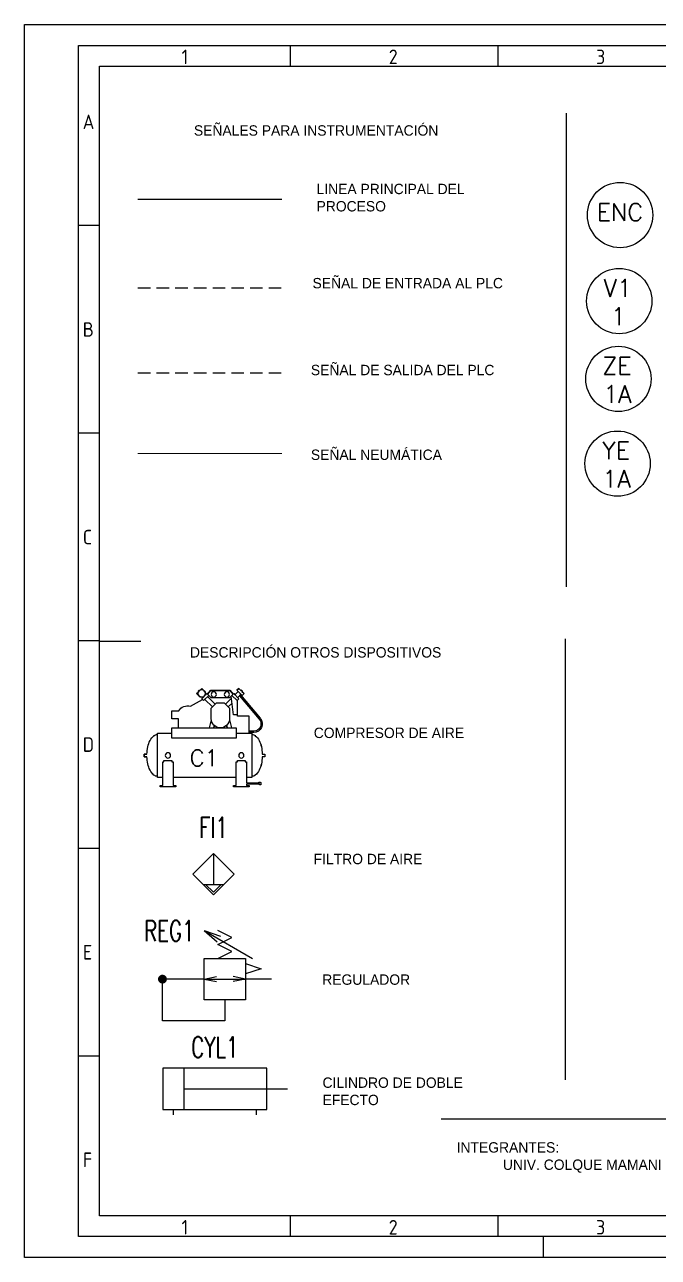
# Model space of a CAD drawing. Header units: millimetres. Extents: x 0 to 420, y 0 to 297.
# Drawn here: x 0 to 152.7, y 0 to 297 of the extents above; entities that cross this region are included whole.
import ezdxf
from ezdxf.enums import TextEntityAlignment as Align

# ---------------------------------------------------------------- set-up
doc = ezdxf.new("R2010")
doc.units = ezdxf.units.MM
doc.header["$LTSCALE"] = 6
doc.linetypes.add('DASHED', pattern=[0.75, 0.5, -0.25])
for name, color, linetype in [('035', 5, 'Continuous'), ('07', 7, 'Continuous'), ('SEÑAL ELECTRICA', 3, 'DASHED'), ('SEÑAL NEUMATICA', 5, 'Pneumatic Binary'), ('SYMS', 7, 'Continuous'), ('TAGS', 7, 'Continuous')]:
    doc.layers.add(name, color=color, linetype=linetype)
doc.layers.add('LINEA PRINCIPAL', color=7, linetype='Continuous', lineweight=30)
doc.layers.add('SEÑAL ELECTRICA OUT', color=1, linetype='DASHED', lineweight=0)
doc.styles.add('ISO Proportional', font='isocp.shx')
doc.styles.add('WD', font='romans.shx')
doc.linetypes.add('Pneumatic Binary', pattern='A,0.25,[130,ltypeshp.shx,S=0.1,R=-45,X=0,Y=0],0.04,[130,ltypeshp.shx,S=0.1,R=55,X=0,Y=0],0.04,[130,ltypeshp.shx,S=0.1,R=-45,X=0,Y=0],1', length=1.33)

# ---------------------------------------------------------------- blocks, each defined once
blk = doc.blocks.new('IEC_border_a3')
at = {"layer": '035'}
for p, q in [((64, 292), (64, 287)), ((114, 292), (114, 287)), ((17.97, 248.58), (12.98, 248.58)), ((17.98, 198.54), (13, 198.54)), ((17.98, 148.54), (13, 148.54)), ((17.98, 98.54), (13, 98.54)), ((18, 48.5), (13.02, 48.5)), ((64, 10), (64, 5)), ((114, 10), (114, 5)), ((125, 0), (125, 5))]:
    blk.add_line(p, q, dxfattribs=at)
for points in [[(0, 297), (420, 297), (420, 0), (0, 0)], [(18, 287), (410, 287), (410, 10), (18, 10)]]:
    blk.add_lwpolyline(points, close=True, dxfattribs=at)
at = {"layer": '07'}
blk.add_line((18, 148.5), (28, 148.5), dxfattribs=at)
blk.add_lwpolyline([(13, 292), (415, 292), (415, 5), (13, 5)], close=True, dxfattribs=at)
at = {"layer": '035', "style": 'ISO Proportional'}
for s, p in [('1', (37.81, 287.5)), ('2', (87.73, 287.5)), ('3', (137.68, 287.5)), ('A', (13.98, 271.83)), ('B', (14, 221.79)), ('C', (14, 171.79)), ('D', (14, 121.79)), ('E', (14.02, 71.75)), ('F', (14.02, 21.75)), ('1', (37.81, 5.5)), ('2', (87.73, 5.5)), ('3', (137.68, 5.5))]:
    blk.add_text(s, height=3.5, dxfattribs=at).set_placement(p)
blk = doc.blocks.new('HIN1_FIELD_MOUNT')
at = {"ltscale": 3.2258}
blk.add_circle((0, 0), 0.5, dxfattribs=at)
at = {"style": 'WD', "width": 0.7}
for tag, height, p in [('INST', 0.125, (-0.454, 0.471)), ('LOC', 0.125, (-0.454, 0.309)), ('TERM01', 0.0625, (-0.524, 0.018))]:
    blk.add_attdef(tag, text='', height=height, dxfattribs=at).set_placement(p, align=Align.RIGHT)
for tag, p, height in [('TERM04', (0.021, 0.531), 0.0625), ('X2TERM04', (0, 0.5), 0.005), ('X4TERM01', (-0.5, 0), 0.005), ('X1TERM03', (0.5, 0), 0.005), ('TERM03', (0.522, 0.018), 0.0625), ('RATING1', (0.513, -0.159), 0.125), ('DESC1', (0.513, -0.318), 0.125), ('X8TERM02', (0, -0.5), 0.005), ('TERM02', (0.023, -0.581), 0.0625), ('DESC2', (0.513, -0.508), 0.125), ('DESC3', (0.513, -0.688), 0.125), ('WDTAGALT', (0.513, -0.863), 0.125)]:
    blk.add_attdef(tag, p, '', height=height, dxfattribs=at)
blk.add_attdef('XREF', text='', height=0.0625, rotation=0.0625, dxfattribs=at).set_placement((0.546, 0.412), align=Align.TOP_CENTER)
for tag, p in [('TAG1_PART1', (0, 0.147)), ('TAG1_PART2', (0, -0.26))]:
    blk.add_attdef(tag, text='', height=0.125, dxfattribs=at).set_placement(p, align=Align.CENTER)
at = {"style": 'WD', "width": 0.7, "flags": 1}
for tag, p in [('WDTYPE', (-0.535, -0.17)), ('CAT', (-0.546, -0.253)), ('MFG', (-0.544, -0.28)), ('FAMILY', (-0.537, -0.223)), ('ASSYCODE', (-0.525, -0.306))]:
    blk.add_attdef(tag, text='', height=0.01, dxfattribs=at).set_placement(p, align=Align.CENTER)
blk = doc.blocks.new('VC1_AIR_COMPRESSOR')
at = {"ltscale": 3.2258}
for p, q in [((-0.031, -0.063), (-0.031, 0)), ((-0.031, 0), (0.032, 0)), ((0.032, 0), (0.032, -0.063)), ((0.532, -0.313), (-0.531, -0.313)), ((-0.531, -0.313), (-0.531, -0.656)), ((0.157, -0.469), (0.126, -0.469)), ((0.126, -0.469), (0.126, -0.656)), ((0.719, -0.438), (0.157, -0.438)), ((0.157, -0.438), (0.157, -0.469)), ((0.532, -0.438), (0.532, -0.313)), ((0.751, -0.375), (0.719, -0.375)), ((0.719, -0.375), (0.719, -0.438)), ((0.751, -0.75), (0.751, -0.375)), ((-0.874, -0.656), (-1.062, -0.656)), ((-1.062, -0.656), (-1.062, -0.822)), ((-0.874, -0.813), (-0.874, -0.656)), ((-0.656, -0.813), (-0.874, -0.813)), ((-0.406, -0.656), (-0.656, -0.656)), ((-0.656, -0.656), (-0.656, -2.188)), ((-0.406, -2.188), (-0.406, -0.656)), ((0.126, -0.656), (0.157, -0.656)), ((0.157, -0.656), (0.157, -0.688)), ((0.157, -0.688), (0.719, -0.688)), ((0.532, -2.188), (0.532, -0.688)), ((0.719, -0.688), (0.719, -0.75)), ((0.719, -0.75), (0.751, -0.75)), ((-1.172, -1.098), (-1.333, -1.388)), ((-1.553, -1.328), (-1.596, -1.371)), ((-1.596, -1.371), (-1.551, -1.415)), ((-1.534, -1.287), (-1.556, -1.309)), ((-1.556, -1.309), (-1.545, -1.32)), ((-1.551, -1.415), (-1.55, -1.414)), ((-1.523, -1.298), (-1.534, -1.287)), ((-1.473, -1.248), (-1.516, -1.291)), ((-1.474, -1.492), (-1.351, -1.369)), ((-1.428, -1.292), (-1.473, -1.248)), ((-1.446, -1.464), (-1.455, -1.454)), ((-1.43, -1.293), (-1.428, -1.292)), ((-1.307, -1.413), (-1.43, -1.536)), ((-1.379, -1.397), (-1.389, -1.388)), ((-1.351, -1.369), (-1.307, -1.413)), ((-1.154, -1.623), (-1.335, -1.442)), ((-1.546, -1.578), (-1.46, -1.506)), ((-1.546, -2.047), (-1.546, -1.578)), ((-1.374, -1.592), (-1.474, -1.492)), ((-1.22, -1.689), (-1.402, -1.508)), ((-1.374, -2.033), (-1.374, -1.592)), ((-1.124, -1.594), (-1.249, -1.719)), ((-1.249, -1.719), (-1.249, -1.906)), ((-0.874, -1.594), (-1.124, -1.594)), ((-0.843, -1.594), (-0.656, -1.547)), ((-0.703, -1.672), (-0.656, -1.641)), ((-1.46, -2.119), (-1.546, -2.047)), ((-1.474, -2.133), (-1.374, -2.033)), ((-1.22, -1.936), (-1.361, -2.077)), ((-1.249, -1.906), (-1.124, -2.031)), ((-1.154, -2.002), (-1.243, -2.091)), ((-1.124, -2.031), (-0.874, -2.031)), ((-0.843, -2.031), (-0.656, -2.078)), ((-0.703, -1.953), (-0.656, -1.984)), ((-1.596, -2.255), (-1.551, -2.21)), ((-1.473, -2.377), (-1.596, -2.255)), ((-1.556, -2.316), (-1.545, -2.305)), ((-1.534, -2.338), (-1.556, -2.316)), ((-1.551, -2.21), (-1.428, -2.333)), ((-1.523, -2.327), (-1.534, -2.338)), ((-1.446, -2.161), (-1.523, -2.239)), ((-1.351, -2.256), (-1.474, -2.133)), ((-1.428, -2.333), (-1.473, -2.377)), ((-1.379, -2.228), (-1.457, -2.305)), ((-1.442, -2.29), (-0.883, -2.766)), ((-1.43, -2.089), (-1.307, -2.212)), ((-1.42, -2.268), (-0.862, -2.742)), ((-0.968, -2.125), (-1.412, -2.071)), ((-1.307, -2.212), (-1.351, -2.256)), ((-1.307, -2.212), (-0.968, -2.212)), ((-0.968, -2.219), (-0.968, -2.125)), ((-0.937, -2.219), (-0.968, -2.219)), ((-0.937, -2.5), (-0.937, -2.219)), ((-0.656, -2.188), (-0.406, -2.188)), ((-0.531, -2.188), (-0.531, -2.563)), ((0.157, -2.219), (0.126, -2.219)), ((0.126, -2.219), (0.126, -2.406)), ((0.719, -2.188), (0.157, -2.188)), ((0.157, -2.188), (0.157, -2.219)), ((0.751, -2.125), (0.719, -2.125)), ((0.719, -2.125), (0.719, -2.188)), ((-0.531, -2.5), (-0.937, -2.5)), ((-0.575, -2.609), (-0.575, -2.5)), ((-0.544, -2.609), (-0.544, -2.5)), ((-0.531, -2.563), (0.532, -2.563)), ((0.126, -2.406), (0.157, -2.406)), ((0.157, -2.406), (0.157, -2.438)), ((0.157, -2.438), (0.657, -2.438)), ((0.532, -2.563), (0.532, -2.438)), ((0.657, -2.438), (0.657, -2.719)), ((0.688, -2.734), (0.688, -2.438)), ((0.688, -2.438), (0.719, -2.438)), ((0.719, -2.438), (0.719, -2.5)), ((0.719, -2.5), (0.751, -2.5)), ((-0.031, -2.812), (-0.031, -2.875)), ((-0.031, -2.875), (0.032, -2.875)), ((0.032, -2.875), (0.032, -2.812)), ((0.657, -2.781), (0.704, -2.781)), ((0.672, -2.75), (0.688, -2.734)), ((0.704, -2.75), (0.672, -2.75)), ((0.704, -2.781), (0.704, -2.75))]:
    blk.add_line(p, q, dxfattribs=at)
at = {"ltscale": 25.4, "flags": 128}
blk.add_lwpolyline([(-0.202, -0.083, 0.064948), (-0.353, -0.136, 0.104203), (-0.469, -0.228, 0.174705), (-0.499, -0.313), (-0.531, -0.313), (-0.531, -0.656), (-0.656, -0.656), (-0.656, -0.813), (-0.874, -0.813), (-0.874, -0.656), (-1.062, -0.656), (-1.062, -0.822, 0.339438), (-1.172, -1.098), (-1.333, -1.388), (-1.351, -1.369), (-1.379, -1.397), (-1.389, -1.388, 0.324447), (-1.43, -1.293), (-1.428, -1.292), (-1.473, -1.248), (-1.523, -1.298), (-1.534, -1.287), (-1.556, -1.309), (-1.545, -1.32), (-1.596, -1.371), (-1.551, -1.415), (-1.55, -1.414, 0.324447), (-1.455, -1.454), (-1.446, -1.464), (-1.474, -1.492), (-1.46, -1.506), (-1.546, -1.578), (-1.546, -2.047), (-1.46, -2.119), (-1.474, -2.133), (-1.446, -2.161), (-1.523, -2.239), (-1.551, -2.21), (-1.596, -2.255), (-1.545, -2.305), (-1.556, -2.316), (-1.534, -2.338), (-1.523, -2.327), (-1.473, -2.377), (-1.428, -2.333), (-1.457, -2.305), (-1.442, -2.29), (-0.883, -2.766, 0.639378), (-0.544, -2.609), (-0.544, -2.5), (-0.531, -2.5), (-0.531, -2.563), (-0.499, -2.563, 0.174705), (-0.469, -2.647, 0.104203), (-0.353, -2.739, 0.064948), (-0.202, -2.792, 0.043245), (-0.031, -2.812), (-0.031, -2.875), (0.032, -2.875), (0.032, -2.812, 0.043245), (0.203, -2.792, 0.064948), (0.354, -2.739, 0.104203), (0.47, -2.647, 0.174705), (0.501, -2.563), (0.532, -2.563), (0.532, -2.438), (0.657, -2.438), (0.657, -2.719, 0.168649), (0.651, -2.721, 0.105215), (0.645, -2.728, 0.067398), (0.642, -2.737, 0.053549), (0.64, -2.75, 0.053549), (0.642, -2.763, 0.067398), (0.645, -2.772, 0.105215), (0.651, -2.779, 0.168649), (0.657, -2.781), (0.704, -2.781), (0.704, -2.75), (0.672, -2.75), (0.688, -2.734), (0.688, -2.438), (0.719, -2.438), (0.719, -2.5), (0.751, -2.5), (0.751, -2.125), (0.719, -2.125), (0.719, -2.188), (0.532, -2.188), (0.532, -0.688), (0.719, -0.688), (0.719, -0.75), (0.751, -0.75), (0.751, -0.375), (0.719, -0.375), (0.719, -0.438), (0.532, -0.438), (0.532, -0.313), (0.501, -0.313, 0.174705), (0.47, -0.228, 0.104203), (0.354, -0.136, 0.064948), (0.203, -0.083, 0.043245), (0.032, -0.063), (0.032, 0), (-0.031, 0), (-0.031, -0.063, 0.043245)], format="xyb", close=True, dxfattribs=at)
at = {"ltscale": 3.2258}
for centre, radius in [((0.001, -0.563), 0.0625), ((-1.475, -1.368), 0.0879), ((-1.453, -1.656), 0.0625), ((-1.453, -1.969), 0.0625), ((0.001, -2.313), 0.0625)]:
    blk.add_circle(centre, radius, dxfattribs=at)
for centre, radius, start, end in [((-0.367, -0.313), 0.133, 140.3607, 180), ((-0.192, -0.457), 0.359, 116.5651, 140.3607), ((-0.076, -0.69), 0.619, 101.7009, 116.5651), ((0.001, -1.06), 0.997, 91.796, 101.7009), ((0.001, -1.06), 0.997, 78.2991, 88.204), ((0.077, -0.69), 0.619, 63.4349, 78.2991), ((0.194, -0.457), 0.359, 39.6393, 63.4349), ((0.368, -0.313), 0.133, 0, 39.6393), ((-0.937, -1.031), 0.244, 120.807, 195.8036), ((-0.874, -1.813), 0.219, 270, 90), ((-0.749, -2.609), 0.206, 229.6241, 0), ((-0.749, -2.609), 0.174, 229.6241, 360), ((-0.367, -2.563), 0.133, 180, 219.6393), ((0.368, -2.563), 0.133, 320.3607, 0), ((-0.192, -2.418), 0.359, 219.6393, 243.4349), ((-0.076, -2.185), 0.619, 243.4349, 258.2991), ((0.001, -1.815), 0.997, 258.2991, 268.204), ((0.001, -1.815), 0.997, 271.796, 281.7009), ((0.077, -2.185), 0.619, 281.7009, 296.5651), ((0.194, -2.418), 0.359, 296.5651, 320.3607), ((0.7, -2.75), 0.0594, 167.7393, 180), ((0.7, -2.75), 0.0594, 180, 192.2607), ((0.679, -2.745), 0.0376, 152.3162, 167.7393), ((0.679, -2.755), 0.0376, 192.2607, 207.6838), ((0.665, -2.738), 0.0225, 128.2912, 152.3162), ((0.665, -2.762), 0.0225, 207.6838, 231.7088), ((0.657, -2.728), 0.00906, 90, 128.2912), ((0.657, -2.772), 0.00906, 231.7088, 270)]:
    blk.add_arc(centre, radius, start, end, dxfattribs=at)
at = {"style": 'WD'}
for tag, p, height in [('X2TERM02', (0, 0), 0.005), ('TERM02', (0.005, 0.003), 0.0625), ('RATING1', (0.639, -1.128), 0.125), ('DESC1', (0.639, -1.344), 0.125), ('DESC2', (0.639, -1.528), 0.125), ('DESC3', (0.639, -1.718), 0.125), ('WDTAGALT', (0.657, -1.903), 0.125), ('X8TERM01', (0.001, -2.875), 0.005), ('TERM01', (0.006, -2.946), 0.0625)]:
    blk.add_attdef(tag, p, '', height=height, dxfattribs=at)
blk.add_attdef('XREF', (0.599, -0.224), '', height=0.0625, rotation=0.0625, dxfattribs=at)
for tag, p in [('INST', (0.078, -1.3)), ('LOC', (0.054, -1.461)), ('TAG1', (0.072, -1.67))]:
    blk.add_attdef(tag, text='', height=0.125, dxfattribs=at).set_placement(p, align=Align.CENTER)
at = {"style": 'WD', "flags": 1}
for tag, p in [('FAMILY', (0.396, -2.039)), ('WDTYPE', (0.262, -2.143)), ('CAT', (0.393, -2.07)), ('MFG', (0.395, -2.106)), ('ASSYCODE', (0.423, -2.141))]:
    blk.add_attdef(tag, text='', height=0.01, dxfattribs=at).set_placement(p, align=Align.CENTER)
blk = doc.blocks.new('HFL1_AIR_FILT')
for p, q in [((0.125, 0.125), (0, 0)), ((0.25, 0), (0.125, 0.125)), ((0, 0), (0.125, -0.125)), ((0.0625, -0.0625), (0.1875, -0.0625)), ((0.078, -0.0625), (0.125, -0.109)), ((0.125, -0.125), (0.25, 0)), ((0.125, -0.109), (0.1715, -0.0625))]:
    blk.add_line(p, q)
at = {"linetype": 'DASHED'}
blk.add_line((0.125, 0.125), (0.125, -0.0625), dxfattribs=at)
at = {"style": 'WD', "width": 0.7}
for tag, p in [('INST', (0.1194, 0.531)), ('LOC', (0.1194, 0.3747)), ('TAG1', (0.125, 0.2188)), ('DESC1', (0.125, -0.3125)), ('DESC2', (0.1396, -0.4688)), ('DESC3', (0.1396, -0.625)), ('WDTAGALT', (0.1396, -0.7812))]:
    blk.add_attdef(tag, text='', height=0.125, dxfattribs=at).set_placement(p, align=Align.CENTER)
blk.add_attdef('TERM01', text='', height=0.0625, dxfattribs=at).set_placement((0, 0.0312), align=Align.RIGHT)
for tag, p, height in [('TERM02', (0.25, 0.0312), 0.0625), ('RATING1', (0.2812, -0.1562), 0.125)]:
    blk.add_attdef(tag, p, '', height=height, dxfattribs=at)
at = {"style": 'WD'}
for tag, p, height, flags in [('X4TERM01', (0, 0), 0.005, 1), ('WDTYPE', (0.0625, 0.0625), 0.01, 1), ('WDBLKNAM', (0.124, 0.0625), 0.01, 9), ('FAMILY', (0.125, 0.0312), 0.01, 9), ('X1TERM02', (0.25, 0), 0.005, 1)]:
    blk.add_attdef(tag, p, '', height=height, dxfattribs=dict(at, flags=flags))
blk.add_attdef('XREF', text='', height=0.0625, dxfattribs=at).set_placement((0, -0.125), align=Align.RIGHT)
at = {"linetype": 'Continuous', "style": 'WD', "flags": 9}
for tag, p in [('ASSYCODE', (0.1503, -0.0497)), ('MFG', (0.1481, -0.0324)), ('CAT', (0.1501, -0.0129))]:
    blk.add_attdef(tag, text='', height=0.01, dxfattribs=at).set_placement(p, align=Align.CENTER)
blk = doc.blocks.new('HVL1_AIR_PRESS_REG')
for p, q in [((0.2395, 0.2507), (0.323, 0.2922)), ((0.323, 0.2086), (0.2395, 0.2507)), ((0.4066, 0.2922), (0.3077, 0.2591)), ((0.4066, 0.2922), (0.3279, 0.2238)), ((0.2395, 0.1671), (0.323, 0.2086)), ((0.323, 0.125), (0.2395, 0.1671)), ((0.1562, 0.0938), (0.0625, 0.0625)), ((0.4066, 0.125), (0.1559, 0.125)), ((0.1559, 0.125), (0.1559, -0.125)), ((0.1559, 0.1016), (0.1559, 0.018)), ((0.4066, -0.125), (0.4066, 0.125)), ((0, 0), (0.1671, 0)), ((0.0625, 0.0625), (0.1562, 0.0312)), ((0.1559, 0), (0.2309, 0.0149)), ((0.1559, 0), (0.2309, -0.0149)), ((0.4066, 0), (0.3316, 0.0149)), ((0.4066, 0), (0.3316, -0.0149)), ((0.4062, 0), (0.6569, 0)), ((0.1559, -0.125), (0.4066, -0.125))]:
    blk.add_line(p, q)
at = {"linetype": 'DASHED'}
for p, q in [((0.6569, -0.2507), (0.6569, 0)), ((0.2809, -0.125), (0.2809, -0.2507)), ((0.2806, -0.2507), (0.6569, -0.2507))]:
    blk.add_line(p, q, dxfattribs=at)
for points in [[(0.4066, 0.2922), (0.1138, 0.125), (0.1138, 0.125)], [(0.4066, 0), (0.1559, 0), (0.1559, 0)]]:
    blk.add_lwpolyline(points)
at = {"const_width": 0.0267}
blk.add_lwpolyline([(0.6436, 0, 1), (0.6703, 0, 1)], format="xyb", close=True, dxfattribs=at)
at = {"style": 'WD', "width": 0.7}
for tag, p, height in [('DESC1', (0.5, 0.6562), 0.125), ('DESC2', (0.5, 0.5), 0.125), ('DESC3', (0.5, 0.3438), 0.125), ('WDTAGALT', (0.5, 0.1875), 0.125), ('TERM02', (0.6562, 0.0312), 0.0625)]:
    blk.add_attdef(tag, p, '', height=height, dxfattribs=at)
for tag, height, p in [('INST', 0.125, (0.0938, 0.5312)), ('LOC', 0.125, (0.0938, 0.375)), ('TAG1', 0.125, (0.0938, 0.2188)), ('TERM01', 0.0625, (0.0312, 0.0312)), ('RATING1', 0.125, (0.1562, -0.3125))]:
    blk.add_attdef(tag, text='', height=height, dxfattribs=at).set_placement(p, align=Align.RIGHT)
at = {"style": 'WD'}
for tag, p, height, flags in [('X4TERM01', (0, 0), 0.005, 1), ('WDTYPE', (0.0625, 0.0625), 0.01, 1), ('X1TERM02', (0.6684, 0), 0.005, 1), ('WDBLKNAM', (0.499, -0.0625), 0.01, 9), ('FAMILY', (0.5, -0.0938), 0.01, 9)]:
    blk.add_attdef(tag, p, '', height=height, dxfattribs=dict(at, flags=flags))
at = {"linetype": 'Continuous', "style": 'WD', "flags": 9}
for tag, p in [('CAT', (0.5, -0.125)), ('MFG', (0.5, -0.1562)), ('ASSYCODE', (0.5, -0.1875))]:
    blk.add_attdef(tag, p, '', height=0.01, dxfattribs=at)
at = {"style": 'WD'}
blk.add_attdef('XREF', (0.7188, -0.1875), '', height=0.0625, dxfattribs=at)
blk = doc.blocks.new('VCY1_CYL_RETRACT')
for p, q in [((0.5625, 0.2812), (-0.0625, 0.2812)), ((-0.0625, 0.2812), (-0.0625, 0.0312)), ((0.0625, 0.2812), (0.0625, 0.0312)), ((0.5625, 0.0312), (0.5625, 0.2812)), ((0.0625, 0.1562), (0.6875, 0.1562)), ((-0.0625, 0.0312), (0.5625, 0.0312)), ((0, 0.0312), (0, 0)), ((0.5, 0.0312), (0.5, 0))]:
    blk.add_line(p, q)
at = {"style": 'WD', "width": 0.7}
for tag, p in [('INST', (0.25, 0.6562)), ('LOC', (0.25, 0.5)), ('TAG1', (0.25, 0.3438))]:
    blk.add_attdef(tag, text='', height=0.125, dxfattribs=at).set_placement(p, align=Align.CENTER)
for tag, p in [('DESC1', (-0.125, 0.1562)), ('DESC2', (-0.125, 0)), ('DESC3', (-0.125, -0.1562)), ('WDTAGALT', (-0.125, -0.3125))]:
    blk.add_attdef(tag, text='', height=0.125, dxfattribs=at).set_placement(p, align=Align.RIGHT)
at = {"style": 'WD'}
for tag, p, height, flags in [('WDBLKNAM', (0.3428, 0.2812), 0.01, 9), ('FAMILY', (0.3497, 0.2685), 0.01, 9), ('X8TERM01', (0, 0), 0.005, 1), ('WDTYPE', (0.0625, 0.0625), 0.01, 1), ('X8TERM02', (0.5, 0), 0.005, 1)]:
    blk.add_attdef(tag, p, '', height=height, dxfattribs=dict(at, flags=flags))
at = {"linetype": 'Continuous', "style": 'WD', "flags": 9}
for tag, p in [('CAT', (0.3748, 0.2243)), ('ASSYCODE', (0.375, 0.1875)), ('MFG', (0.3728, 0.2049))]:
    blk.add_attdef(tag, text='', height=0.01, dxfattribs=at).set_placement(p, align=Align.CENTER)
at = {"style": 'WD'}
blk.add_attdef('XREF', (0.6562, 0.2188), '', height=0.0625, dxfattribs=at)
at = {"style": 'WD', "width": 0.7}
for tag, p, height in [('RATING1', (0.6875, 0), 0.125), ('TERM01', (0.0312, -0.0938), 0.0625), ('TERM02', (0.5312, -0.0938), 0.0625)]:
    blk.add_attdef(tag, p, '', height=height, dxfattribs=at)

msp = doc.modelspace()

# ---------------------------------------------------------------- linework, layer by layer
for p, q in [((130.44, 275.69), (130.44, 161.55)), ((130.25, 149.05), (130.25, 42.8)), ((100.33, 33.37), (218.02, 33.37))]:
    msp.add_line(p, q)
at = {"layer": 'LINEA PRINCIPAL', "lineweight": -3, "transparency": 33554687}
msp.add_line((27.3, 254.97), (61.99, 254.97), dxfattribs=at)
at = {"layer": 'SEÑAL ELECTRICA', "lineweight": -3, "transparency": 33554687}
msp.add_line((27.3, 233.63), (61.99, 233.63), dxfattribs=at)
at = {"layer": 'SEÑAL ELECTRICA OUT', "lineweight": -3, "transparency": 33554687}
msp.add_line((27.3, 213.14), (61.99, 213.14), dxfattribs=at)
at = {"layer": 'SEÑAL NEUMATICA', "lineweight": 0, "transparency": 33554687}
msp.add_line((27.3, 193.67), (61.99, 193.67), dxfattribs=at)

# ---------------------------------------------------------------- block references
msp.add_blockref('IEC_border_a3', (0, 0))
at = {"layer": 'SYMS'}
ref = msp.add_blockref('HIN1_FIELD_MOUNT', (143.46, 251.13), dxfattribs=dict(at, xscale=15.73202331055199, yscale=15.73202331055199, zscale=15.73202331055199))
ref.add_attrib('TAG1_PART1', 'ENC', dxfattribs={"layer": 'TAGS', "height": 4.2, "style": 'WD'}).set_placement((143.43, 249.73), align=Align.CENTER)
ref = msp.add_blockref('HIN1_FIELD_MOUNT', (143.26, 230.41), dxfattribs=dict(at, xscale=15.73202331055199, yscale=15.73202331055199, zscale=15.73202331055199))
ref.add_attrib('TAG1_PART1', 'V1', dxfattribs={"layer": 'TAGS', "height": 4.2, "style": 'WD'}).set_placement((142.91, 231.46), align=Align.CENTER)
ref.add_attrib('TAG1_PART2', '1', dxfattribs={"layer": 'TAGS', "height": 4.2, "style": 'WD'}).set_placement((143.04, 224.63), align=Align.CENTER)
ref = msp.add_blockref('HIN1_FIELD_MOUNT', (143.06, 211.65), dxfattribs=dict(at, xscale=15.73202331055199, yscale=15.73202331055199, zscale=15.73202331055199))
ref.add_attrib('TAG1_PART1', 'ZE', dxfattribs={"layer": 'TAGS', "height": 4.2, "style": 'WD'}).set_placement((142.71, 212.7), align=Align.CENTER)
ref.add_attrib('TAG1_PART2', '1A', dxfattribs={"layer": 'TAGS', "height": 4.2, "style": 'WD'}).set_placement((142.84, 205.87), align=Align.CENTER)
ref = msp.add_blockref('HIN1_FIELD_MOUNT', (142.85, 191.23), dxfattribs=dict(at, xscale=15.73202331055199, yscale=15.73202331055199, zscale=15.73202331055199))
ref.add_attrib('TAG1_PART1', 'YE', dxfattribs={"layer": 'TAGS', "height": 4.2, "style": 'WD'}).set_placement((142.5, 192.28), align=Align.CENTER)
ref.add_attrib('TAG1_PART2', '1A', dxfattribs={"layer": 'TAGS', "height": 4.2, "style": 'WD'}).set_placement((142.62, 185.45), align=Align.CENTER)
ref = msp.add_blockref('VC1_AIR_COMPRESSOR', (28.83, 120.95), dxfattribs=dict(at, xscale=-10.10487623131482, yscale=10.10487623131482, zscale=10.10487623131482, rotation=90))
ref.add_attrib('TAG1', 'C1', dxfattribs={"layer": 'TAGS', "height": 3.961, "style": 'WD'}).set_placement((43.26, 118.35), align=Align.CENTER)
ref = msp.add_blockref('HFL1_AIR_FILT', (40.49, 92.32), dxfattribs=dict(at, xscale=40, yscale=40, zscale=40))
ref.add_attrib('TAG1', 'FI1', dxfattribs={"layer": 'TAGS', "height": 5, "style": 'WD', "width": 0.7}).set_placement((45.49, 101.07), align=Align.CENTER)
ref = msp.add_blockref('HVL1_AIR_PRESS_REG', (59.48, 67.03), dxfattribs=dict(at, xscale=-40, yscale=40, zscale=40))
ref.add_attrib('TAG1', 'REG1', dxfattribs={"layer": 'TAGS', "height": 5, "style": 'WD', "width": 0.7}).set_placement((40.91, 76.16), align=Align.RIGHT)
at = {"layer": 'SYMS', "lineweight": 20}
ref = msp.add_blockref('VCY1_CYL_RETRACT', (35.82, 34.37), dxfattribs=dict(at, xscale=40, yscale=40, zscale=40))
ref.add_attrib('TAG1', 'CYL1', dxfattribs={"layer": 'TAGS', "height": 5, "style": 'WD', "width": 0.7}).set_placement((45.82, 48.12), align=Align.CENTER)

# ---------------------------------------------------------------- texts
at = {"color": 1, "char_height": 2.5, "attachment_point": 1}
for s, insert in [('SEÑALES PARA INSTRUMENTACIÓN', (40.78, 272.76)), ('DESCRIPCIÓN OTROS DISPOSITIVOS', (39.83, 147.01))]:
    msp.add_mtext_dynamic_manual_height_columns(s, width=147.8517, gutter_width=12.5, heights=[0], dxfattribs=dict(at, insert=insert))
at = {"char_height": 2.5, "attachment_point": 1}
for s, width, heights, insert in [('LINEA PRINCIPAL DEL PROCESO', 48.9518, [0], (70.33, 258.66)), ('SEÑAL DE ENTRADA AL PLC', 73.4568, [0], (69.36, 235.97)), ('SEÑAL DE SALIDA DEL PLC', 73.4568, [0], (68.96, 215.04)), ('SEÑAL NEUMÁTICA', 52.7498, [11.73], (68.96, 194.63)), ('COMPRESOR DE AIRE', 51.0099, [10.49], (69.66, 127.62)), ('FILTRO DE AIRE', 78.9957, [0], (69.63, 97.23)), ('REGULADOR ', 65.7615, [0], (71.7, 68.17)), ('CILINDRO DE DOBLE EFECTO', 42.9317, [8.61], (71.77, 43.34)), ('INTEGRANTES:\\P            UNIV. COLQUE MAMANI DAVOR DENNIS', 158.606, [21.12], (104.08, 27.74))]:
    msp.add_mtext_dynamic_manual_height_columns(s, width=width, gutter_width=12.5, heights=heights, dxfattribs=dict(at, insert=insert))

doc.saveas('drawing.dxf')
